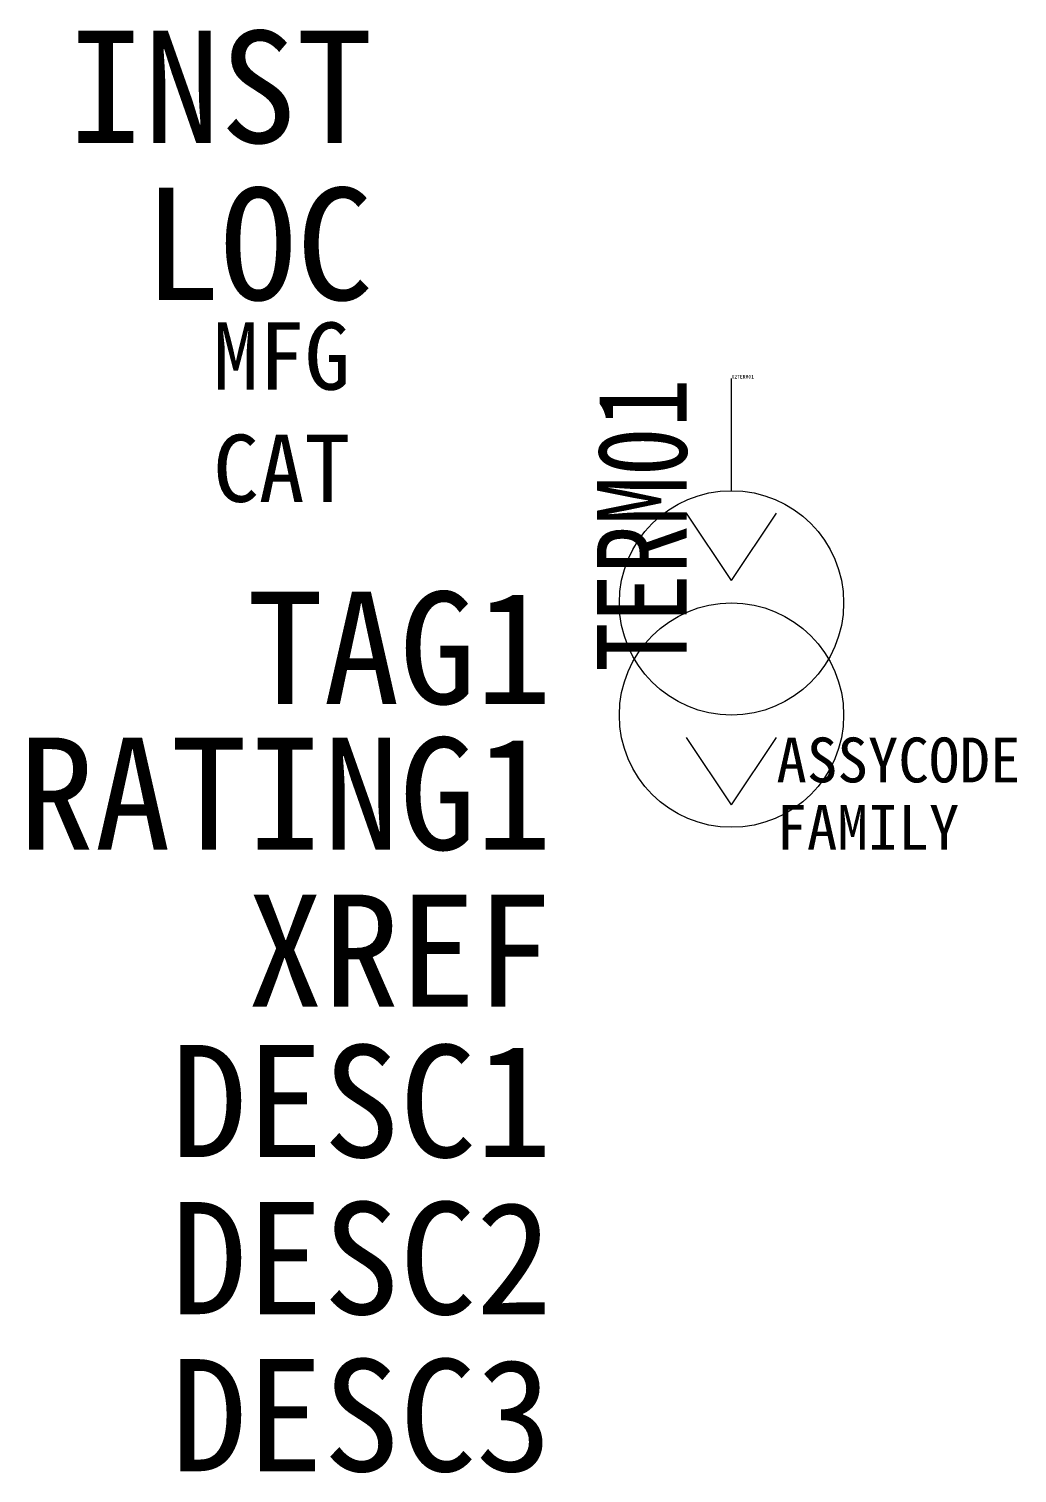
# Model space of a CAD drawing. Header units: millimetres. Extents: x -15.7 to 6.4, y -19.4 to 12.8.
import ezdxf
from ezdxf.enums import TextEntityAlignment as Align

# ---------------------------------------------------------------- set-up
doc = ezdxf.new("R2010")
doc.units = ezdxf.units.MM
doc.header["$LTSCALE"] = 12
doc.styles.add('WD_IEC', font='simhei.ttf')

msp = doc.modelspace()

# ---------------------------------------------------------------- linework, layer by layer
for p, q in [((0, 2.5), (0, 5)), ((0, 0.5), (-1, 2)), ((0, 0.5), (1, 2)), ((0, -4.5), (-1, -3)), ((0, -4.5), (1, -3))]:
    msp.add_line(p, q)
for centre in [(0, 0), (0, -2.5)]:
    msp.add_circle(centre, 2.5)

# ---------------------------------------------------------------- texts
at = {"style": 'WD_IEC'}
for tag, text, p in [('INST', '', (-8, 10.25)), ('LOC', '', (-8, 6.75)), ('TAG1', 'TV', (-4, -2.25)), ('RATING1', '', (-4, -5.5)), ('XREF', '', (-4, -9)), ('DESC1', '', (-4, -12.35)), ('DESC2', '', (-4, -15.85)), ('DESC3', '', (-4, -19.35))]:
    msp.add_attdef(tag, text=text, height=2.5, dxfattribs=at).set_placement(p, align=Align.RIGHT)
at = {"style": 'WD_IEC', "flags": 9}
for tag, p in [('MFG', (-8.5, 4.75)), ('CAT', (-8.5, 2.25))]:
    msp.add_attdef(tag, text='', height=1.5, dxfattribs=at).set_placement(p, align=Align.RIGHT)
at = {"style": 'WD_IEC', "width": 0.8}
msp.add_attdef('TERM01', text='', height=2, rotation=90, dxfattribs=at).set_placement((-1, 5), align=Align.RIGHT)
at = {"style": 'WD_IEC', "flags": 1}
for tag, p, height in [('X2TERM01', (0, 5), 0.08), ('ASSYCODE', (1, -4), 1), ('FAMILY', (1, -5.5), 1)]:
    msp.add_attdef(tag, p, '', height=height, dxfattribs=at)

doc.saveas('drawing.dxf')
